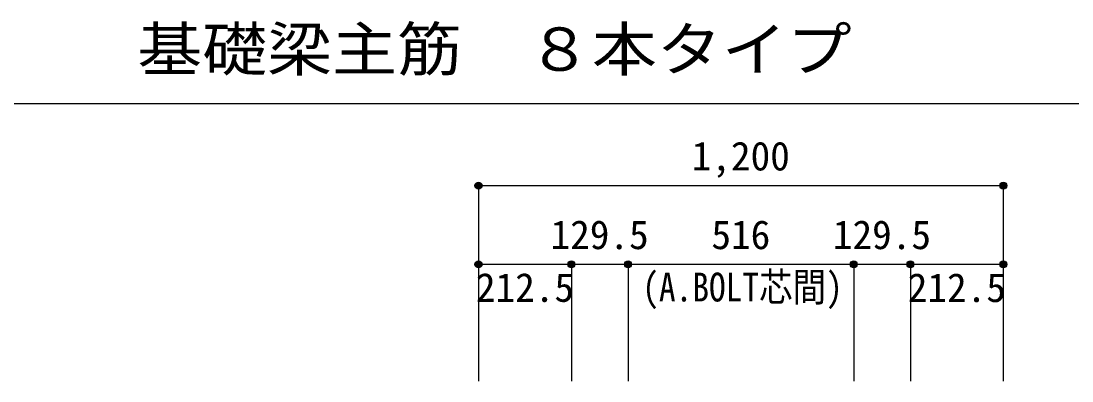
# Model space of a CAD drawing. Units: millimetres at full size, sheet at 1:30. Extents: x -5973 to 5954, y -4195 to 4201.
# Drawn here: x -1094 to 1309, y -857 to -33 of the extents above; entities that cross this region are included whole.
import ezdxf
from ezdxf.enums import TextEntityAlignment as Align

# ---------------------------------------------------------------- set-up
doc = ezdxf.new("R2010")
doc.units = ezdxf.units.MM
doc.header["$LTSCALE"] = 30
doc.header["$PDMODE"] = 32
doc.header["$PDSIZE"] = 15
for name, color, linetype in [('0-7_文字', 4, 'Continuous'), ('0-D_寸法', 4, 'Continuous'), ('6-7_文字', 7, 'Continuous'), ('F-0_枠', 6, 'Continuous')]:
    doc.layers.add(name, color=color, linetype=linetype)
doc.styles.add('ＭＳ ゴシック', font='')
doc.styles.get('ＭＳ ゴシック').set_extended_font_data('MS Gothic')

msp = doc.modelspace()

# ---------------------------------------------------------------- linework, layer by layer
at = {"layer": '0-D_寸法'}
for p, q in [((-47.56, -410.27), (-47.56, -590.27)), ((-47.56, -410.27), (-47.56, -590.27)), ((-47.56, -410.27), (1152.44, -410.27)), ((1152.44, -410.27), (1152.44, -590.27)), ((-47.56, -590.27), (164.94, -590.27)), ((-47.56, -590.27), (-47.56, -857.31)), ((164.94, -590.27), (164.94, -857.31)), ((164.94, -590.27), (294.44, -590.27)), ((294.44, -590.27), (294.44, -857.31)), ((294.44, -590.27), (810.44, -590.27)), ((810.44, -590.27), (810.44, -857.31)), ((810.44, -590.27), (939.94, -590.27)), ((939.94, -590.27), (939.94, -857.31)), ((939.94, -590.27), (1152.44, -590.27)), ((1152.44, -590.27), (1152.44, -857.31)), ((1152.44, -590.27), (1152.44, -857.31))]:
    msp.add_line(p, q, dxfattribs=at)
for centre, radius in [((-47.56, -410.27), 8), ((-47.56, -410.27), 7.2), ((-47.56, -410.27), 6.4), ((-47.56, -410.27), 5.6), ((-47.56, -410.27), 4.8), ((-47.56, -410.27), 4), ((-47.56, -410.27), 3.2), ((-47.56, -410.27), 2.4), ((1152.44, -410.27), 8), ((1152.44, -410.27), 7.2), ((1152.44, -410.27), 6.4), ((1152.44, -410.27), 5.6), ((1152.44, -410.27), 4.8), ((1152.44, -410.27), 4), ((1152.44, -410.27), 3.2), ((1152.44, -410.27), 2.4), ((-47.56, -410.27), 1.6), ((-47.56, -410.27), 0.8), ((1152.44, -410.27), 1.6), ((1152.44, -410.27), 0.8), ((-47.56, -590.27), 8), ((-47.56, -590.27), 7.2), ((-47.56, -590.27), 6.4), ((-47.56, -590.27), 5.6), ((-47.56, -590.27), 4.8), ((-47.56, -590.27), 4), ((-47.56, -590.27), 3.2), ((-47.56, -590.27), 2.4), ((-47.56, -590.27), 1.6), ((-47.56, -590.27), 0.8), ((164.94, -590.27), 8), ((164.94, -590.27), 7.2), ((164.94, -590.27), 6.4), ((164.94, -590.27), 5.6), ((164.94, -590.27), 4.8), ((164.94, -590.27), 4), ((164.94, -590.27), 3.2), ((164.94, -590.27), 2.4), ((164.94, -590.27), 1.6), ((164.94, -590.27), 0.8), ((294.44, -590.27), 8), ((294.44, -590.27), 7.2), ((294.44, -590.27), 6.4), ((294.44, -590.27), 5.6), ((294.44, -590.27), 4.8), ((294.44, -590.27), 4), ((294.44, -590.27), 3.2), ((294.44, -590.27), 2.4), ((294.44, -590.27), 1.6), ((294.44, -590.27), 0.8), ((810.44, -590.27), 8), ((810.44, -590.27), 7.2), ((810.44, -590.27), 6.4), ((810.44, -590.27), 5.6), ((810.44, -590.27), 4.8), ((810.44, -590.27), 4), ((810.44, -590.27), 3.2), ((810.44, -590.27), 2.4), ((810.44, -590.27), 1.6), ((810.44, -590.27), 0.8), ((939.94, -590.27), 8), ((939.94, -590.27), 7.2), ((939.94, -590.27), 6.4), ((939.94, -590.27), 5.6), ((939.94, -590.27), 4.8), ((939.94, -590.27), 4), ((939.94, -590.27), 3.2), ((939.94, -590.27), 2.4), ((939.94, -590.27), 1.6), ((939.94, -590.27), 0.8), ((1152.44, -590.27), 8), ((1152.44, -590.27), 7.2), ((1152.44, -590.27), 6.4), ((1152.44, -590.27), 5.6), ((1152.44, -590.27), 4.8), ((1152.44, -590.27), 4), ((1152.44, -590.27), 3.2), ((1152.44, -590.27), 2.4), ((1152.44, -590.27), 1.6), ((1152.44, -590.27), 0.8)]:
    msp.add_circle(centre, radius, dxfattribs=at)
at = {"layer": '0-D_寸法', "color": 7}
for p in [(-47.56, -410.27), (1152.44, -410.27), (-47.56, -590.27), (164.94, -590.27), (294.44, -590.27), (810.44, -590.27), (939.94, -590.27), (1152.44, -590.27)]:
    msp.add_point(p, dxfattribs=at)
at = {"layer": 'F-0_枠', "color": 2}
msp.add_line((-5972.88, -222.05), (3723.6, -222.05), dxfattribs=at)

# ---------------------------------------------------------------- texts
at = {"layer": '0-7_文字', "style": 'ＭＳ ゴシック', "width": 0.85}
msp.add_text('(A.BOLT芯間)', height=65.98, dxfattribs=at).set_placement((326.92, -695.03), align=Align.BOTTOM_LEFT)
at = {"layer": '0-D_寸法', "style": 'ＭＳ ゴシック'}
for s, p in [('1,200', (439.94, -395.27)), ('129.5', (117.19, -575.27)), ('516', (484.94, -575.27)), ('129.5', (762.69, -575.27)), ('212.5', (-53.41, -695.96)), ('212.5', (934, -696.36))]:
    msp.add_text(s, height=65.98, dxfattribs=at).set_placement(p, align=Align.BOTTOM_LEFT)
at = {"layer": '6-7_文字', "color": 2, "style": 'ＭＳ ゴシック', "width": 1.1}
msp.add_text('\u3000\u3000基礎梁主筋\u3000８本タイプ', height=98.97, dxfattribs=at).set_placement((-1124.64, -177.05), align=Align.BOTTOM_LEFT)

doc.saveas('drawing.dxf')
